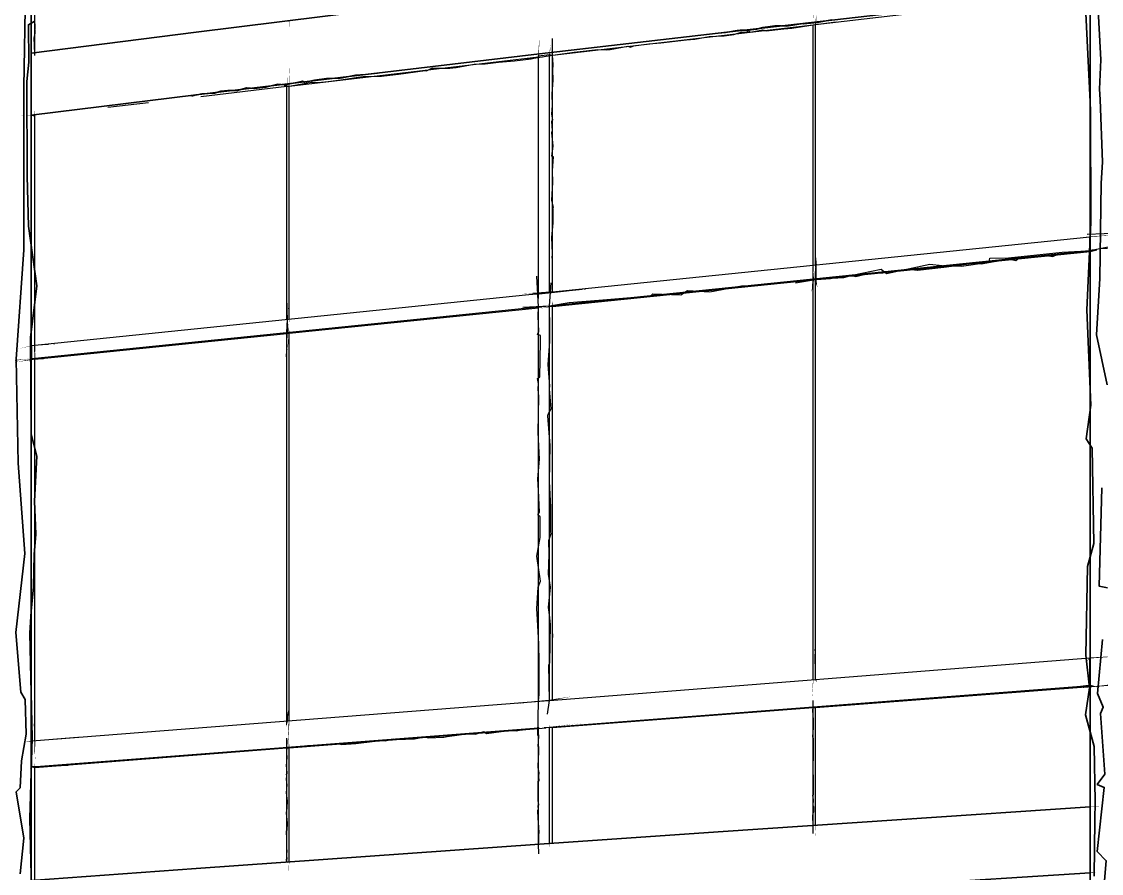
# Model space of a CAD drawing. Header units: inches. Extents: x -877 to 882, y -418 to 410.
# Drawn here: x -125.1 to 60.5, y 99.5 to 245.9 of the extents above; entities that cross this region are included whole.
import ezdxf

# ---------------------------------------------------------------- set-up
doc = ezdxf.new("R2010")
doc.units = ezdxf.units.IN
doc.header["$LTSCALE"] = 0.5
doc.header["$MEASUREMENT"] = 0
doc.layers.get('0').update_dxf_attribs({"lineweight": 18})
for name, color, linetype, lineweight in [('A-Glaz-Curt', 52, 'Continuous', 35), ('A-Glaz-Curt-Unit', 51, 'Continuous', 25), ('A-Wall', 113, 'Continuous', 35)]:
    doc.layers.add(name, color=color, linetype=linetype, lineweight=lineweight)

# ---------------------------------------------------------------- blocks, each defined once
blk = doc.blocks.new('*U12')
at = {"color": 7, "linetype": 'Continuous', "lineweight": -3}
for p, q in [((-33.86, 206.05), (-33.86, 240.1)), ((-33.86, 240.1), (-33.86, 240.1)), ((-94.29, 233.03), (-79.51, 234.76)), ((-79.51, 234.76), (-79.14, 234.8)), ((-33.86, 199.41), (-33.86, 206.05)), ((-35.21, 196.98), (-34.38, 197.06)), ((-33.86, 140.45), (-33.86, 196.95)), ((-33.86, 196.95), (-33.86, 196.95)), ((-33.86, 129.28), (-33.86, 140.45)), ((11.34, 128.03), (58.53, 131.65)), ((-36.27, 129.09), (-35.31, 129.16)), ((-35.31, 129.16), (-34.38, 129.24)), ((-35.31, 129.16), (-35.31, 129.16)), ((-34.38, 129.24), (-34.38, 129.24)), ((-79.14, 121.09), (-36.27, 124.38)), ((-35.31, 124.58), (-34.38, 124.65)), ((-34.38, 124.65), (-33.86, 124.56)), ((-33.86, 107.75), (-33.86, 124.56)), ((-33.86, 124.56), (-33.86, 124.56)), ((-33.86, 104.68), (-33.86, 107.75))]:
    blk.add_line(p, q, dxfattribs=at)
at = {"layer": 'A-Glaz-Curt', "color": 143, "linetype": 'Continuous', "lineweight": 35}
for p, q in [((58.53, -241.6), (58.53, 322.39)), ((-123.44, -232.62), (-123.44, 296.7)), ((-95.12, 244.07), (-66.02, 247.69)), ((-5.4, 243.9), (26.15, 247.49)), ((-123.44, 240.48), (-95.12, 244.07)), ((-36.12, 240.33), (-5.4, 243.9)), ((-123.44, 229.81), (-123.44, 240.48)), ((-66.02, 236.79), (-36.12, 240.33)), ((-95.12, 233.29), (-66.02, 236.79)), ((-123.44, 229.81), (-95.12, 233.29)), ((-123.44, 229.81), (-122.83, 229.68)), ((26.15, 108.79), (58.53, 110.95)), ((58.53, 99.59), (58.53, 110.95)), ((58.53, 110.95), (58.53, 110.95)), ((-5.4, 106.65), (26.15, 108.79)), ((-36.12, 104.52), (-5.4, 106.65)), ((-66.02, 102.42), (-36.12, 104.52)), ((-95.12, 100.33), (-66.02, 102.42)), ((-123.44, 98.26), (-95.12, 100.33)), ((26.15, 97.55), (58.53, 99.59)), ((58.53, 99.59), (58.53, 99.59))]:
    blk.add_line(p, q, dxfattribs=at)
at = {"layer": 'A-Glaz-Curt-Unit', "color": 141, "linetype": 'Continuous', "lineweight": 25}
for p, q in [((-122.83, 240.56), (-122.83, 259.9)), ((11.34, 245.39), (58.53, 250.91)), ((-33.86, 240.1), (10.95, 245.34)), ((-79.14, 234.8), (-36.27, 239.82)), ((-110.3, 231.16), (-103.29, 231.98)), ((-122.83, 190.26), (-122.83, 229.69)), ((11.34, 201.55), (58.53, 206.37)), ((-33.86, 196.95), (10.95, 201.51)), ((-79.14, 192.33), (-36.27, 196.7)), ((-122.83, 187.87), (-79.51, 192.29)), ((-122.83, 122.31), (-122.83, 187.87)), ((-33.86, 124.56), (10.95, 128)), ((-122.83, 117.73), (-79.51, 121.06)), ((-122.83, 98.31), (-122.83, 117.73))]:
    blk.add_line(p, q, dxfattribs=at)
at = {"layer": 'A-Glaz-Curt-Unit', "color": 143, "linetype": 'Continuous', "lineweight": 25}
for p, q in [((10.95, 245.34), (11.34, 245.39)), ((10.95, 204.02), (10.95, 245.34)), ((11.34, 204.06), (11.34, 245.39)), ((-36.27, 240.02), (-34.38, 240.24)), ((-36.27, 199.16), (-36.27, 240.02)), ((-34.38, 199.36), (-34.38, 240.24)), ((-34.38, 240.24), (-33.86, 240.1)), ((-79.51, 194.72), (-79.51, 234.76)), ((-79.14, 194.75), (-79.14, 234.8)), ((-34.38, 199.36), (58.48, 208.91)), ((58.48, 206.54), (58.48, 208.91)), ((58.48, 208.91), (58.53, 208.89)), ((-34.38, 197.06), (58.48, 206.54)), ((58.48, 206.54), (58.53, 206.53)), ((10.95, 201.51), (11.34, 201.55)), ((10.95, 132.79), (10.95, 201.51)), ((11.34, 132.82), (11.34, 201.55)), ((-123.37, 190.21), (-36.27, 199.16)), ((-36.27, 199.16), (-34.47, 199.35)), ((-36.27, 199.16), (-35.31, 199.26)), ((-36.27, 199.16), (-36.27, 199.16)), ((-123.37, 187.98), (-35.31, 196.97)), ((-36.27, 196.87), (-34.38, 197.06)), ((-36.27, 129.09), (-36.27, 196.87)), ((-34.38, 129.24), (-34.38, 197.06)), ((-79.51, 192.29), (-79.14, 192.33)), ((-79.51, 125.7), (-79.51, 192.29)), ((-79.14, 125.73), (-79.14, 192.33)), ((-123.37, 187.98), (-123.37, 190.21)), ((-123.37, 187.98), (-122.83, 187.87)), ((-34.38, 129.24), (58.48, 136.52)), ((58.48, 131.78), (58.48, 136.52)), ((58.48, 136.52), (58.53, 136.51)), ((-34.38, 124.65), (58.48, 131.78)), ((58.48, 131.78), (58.53, 131.77)), ((-123.37, 122.26), (-35.31, 129.16)), ((-35.31, 129.16), (-34.38, 129.24)), ((10.95, 128), (11.34, 128.03)), ((10.95, 107.76), (10.95, 128)), ((11.34, 107.79), (11.34, 128.03)), ((-123.37, 117.82), (-36.27, 124.51)), ((-36.27, 104.51), (-36.27, 124.51)), ((-35.31, 124.58), (-34.38, 124.65)), ((-34.38, 104.64), (-34.38, 124.65)), ((-123.37, 117.82), (-123.37, 122.26)), ((-79.51, 121.06), (-79.14, 121.09)), ((-79.51, 101.45), (-79.51, 121.06)), ((-79.14, 101.48), (-79.14, 121.09)), ((-123.37, 117.82), (-122.83, 117.73))]:
    blk.add_line(p, q, dxfattribs=at)
blk = doc.blocks.new('New Napkin Sketch')
at = {"layer": 'A-Wall', "color": 143, "linetype": 'Continuous', "lineweight": 25}
for p, q in [((10.95, 245.34), (11.34, 245.39)), ((-36.27, 240.02), (-34.38, 240.24)), ((-34.38, 240.24), (-33.86, 240.1)), ((58.48, 206.54), (58.48, 208.91)), ((58.48, 208.91), (58.53, 208.89)), ((58.48, 206.54), (58.53, 206.53)), ((10.95, 201.51), (11.34, 201.55)), ((-36.27, 199.16), (-34.47, 199.35)), ((-36.27, 199.16), (-35.31, 199.26)), ((-36.27, 199.16), (-36.27, 199.16)), ((-36.27, 196.87), (-34.38, 197.06)), ((-79.51, 192.29), (-79.14, 192.33)), ((-123.37, 187.98), (-123.37, 190.21)), ((-123.37, 187.98), (-122.83, 187.87)), ((58.48, 131.78), (58.48, 136.52)), ((58.48, 136.52), (58.53, 136.51)), ((58.48, 131.78), (58.53, 131.77)), ((-35.31, 129.16), (-34.38, 129.24)), ((10.95, 128), (11.34, 128.03)), ((-35.31, 124.58), (-34.38, 124.65)), ((-123.37, 117.82), (-123.37, 122.26)), ((-79.51, 121.06), (-79.14, 121.09)), ((-123.37, 117.82), (-122.83, 117.73))]:
    blk.add_line(p, q, dxfattribs=at)
at = {"layer": 'A-Wall', "color": 143, "linetype": 'Continuous', "lineweight": 35}
for p, q in [((-123.44, 229.81), (-123.44, 240.48)), ((-123.44, 229.81), (-122.83, 229.68)), ((58.53, 99.59), (58.53, 110.95)), ((58.53, 110.95), (58.53, 110.95)), ((58.53, 99.59), (58.53, 99.59))]:
    blk.add_line(p, q, dxfattribs=at)
at = {"layer": 'A-Wall', "color": 7, "linetype": 'Continuous', "lineweight": -3}
for p, q in [((-33.86, 240.1), (-33.86, 240.1)), ((-94.29, 233.03), (-79.51, 234.76)), ((-79.51, 234.76), (-79.14, 234.8)), ((-33.86, 199.41), (-33.86, 206.05)), ((-35.21, 196.98), (-34.38, 197.06)), ((-33.86, 196.95), (-33.86, 196.95)), ((-33.86, 129.28), (-33.86, 140.45)), ((-36.27, 129.09), (-35.31, 129.16)), ((-35.31, 129.16), (-34.38, 129.24)), ((-35.31, 129.16), (-35.31, 129.16)), ((-34.38, 129.24), (-34.38, 129.24)), ((-35.31, 124.58), (-34.38, 124.65)), ((-34.38, 124.65), (-33.86, 124.56)), ((-33.86, 107.75), (-33.86, 124.56)), ((-33.86, 124.56), (-33.86, 124.56)), ((-33.86, 104.68), (-33.86, 107.75))]:
    blk.add_line(p, q, dxfattribs=at)
at = {"layer": 'A-Wall', "color": 141, "linetype": 'Continuous', "lineweight": 25}
blk.add_line((-110.3, 231.16), (-103.29, 231.98), dxfattribs=at)
at = {"layer": 'A-Wall', "color": 143, "linetype": 'Continuous', "lineweight": 35, "extrusion": (0, 0, -1)}
for points in [[(-59.24, 99.03), (-59.33, 108.58), (-59.41, 111.9), (-59.23, 121.3), (-57.72, 126.76), (-58.4, 131.39), (-57.81, 137), (-58.08, 152.25), (-59.15, 156.18), (-58.87, 172.59), (-57.86, 174.17), (-58.66, 179.94), (-57.94, 196.34), (-58.65, 211.36), (-58.62, 230.49), (-58.54, 232.07), (-57.63, 250.86)], [(-60.68, 1.39), (-60.44, 14.36), (-60.67, 33.19), (-60.3, 43.11), (-60.64, 54.09), (-60.13, 63), (-60.09, 77.68), (-60.54, 82.82), (-60.02, 86.74), (-61.31, 101.68), (-59.75, 103.29), (-60.95, 114.29), (-59.75, 114.79), (-61.04, 116.53), (-60.3, 126.97), (-60.8, 128.05), (-59.78, 130.44), (-60.63, 139.68)], [(-61.5, 148.6), (-60.11, 148.84), (-60.56, 165.77)], [(-61.47, 183.47), (-59.65, 192.05), (-60.19, 201.76), (-60.42, 218.11), (-60.68, 221.71), (-60.24, 232.48), (-60.16, 234.26), (-60.37, 239.33), (-59.98, 246.8), (-59.65, 250.01), (-60.85, 253.22)], [(123.29, 91.92), (123.72, 108.93), (123.31, 122.81), (123.67, 140.8), (123.46, 144.54), (123.09, 148.73), (122.96, 154.29), (122.66, 157.78), (122.88, 163.48), (122.49, 171.23), (123.45, 174.96), (123.6, 191.62), (122.5, 200.5), (123.9, 210.75), (124.17, 219.32), (124.2, 235.57), (123.89, 238.91), (123.95, 245.33), (122.96, 245.92)], [(125.34, 99.44), (124.75, 105.56), (126.04, 113.51), (125.37, 114.19), (125.14, 118.83), (124.31, 123.41), (124.52, 129.41), (125.23, 130.67), (126.12, 140.92), (124.55, 154.5), (125.69, 170.01), (126.04, 187.85), (124.71, 206.65), (124.72, 224), (124.7, 234.64), (124.41, 251.39), (125.95, 269.68), (125.24, 282.88), (125.38, 294.04), (125.17, 296.44), (125.21, 297.1)], [(5.89, 243.86), (5.4, 243.9), (4.16, 244), (2.11, 244.35), (1.59, 244.4), (0.17, 244.39), (-1.2, 244.58), (-2.27, 244.87), (-3.97, 245.12), (-4.37, 245.16), (-4.6, 245.13), (-5.5, 245.18), (-6.37, 245.1), (-9.23, 245.54), (-9.26, 245.49), (-11.66, 245.7), (-14.07, 246.19)], [(95.89, 233.08), (95.12, 233.29), (94.93, 233.32), (94.11, 233.47), (91.94, 233.61), (90.86, 233.92), (89.67, 234.05), (87.98, 234.04), (87.43, 234.22), (86.41, 234.48), (85.13, 234.4), (83.12, 234.59), (81.08, 235.12), (79.88, 235), (77.5, 235.49), (76.86, 235.63), (76.45, 235.39), (76.42, 235.45), (76.09, 235.56), (74.76, 235.8), (72.7, 236.08), (70.34, 236.16), (69.99, 236.21), (67.75, 236.66), (66.02, 236.79), (63.96, 237.03)]]:
    blk.add_lwpolyline(points, dxfattribs=at)
at = {"layer": 'A-Wall', "color": 143, "linetype": 'Continuous', "lineweight": 25, "extrusion": (0, 0, -1)}
for points in [[(79.14, 244.42, 0, 0.0956, 0), (79.14, 246.06, 0.0956, 0, 0), (79.17, 246.23, 0, 0, 0), (79.2, 246.67, 0, 0, 0), (79.22, 247.42, 0, 0, 0), (79.17, 248.27, 0, 0, 0), (79.16, 250.08, 0, 0, 0), (79.11, 251.29, 0, 0, 0), (79.13, 252.99, 0, 0, 0), (79.23, 253.04, 0, 0, 0), (79.18, 253.35, 0, 0, 0), (79.15, 254.82, 0, 0, 0), (79.16, 256.13, 0, 0, 0), (79.19, 256.51, 0, 0, 0), (79.05, 256.82, 0, 0, 0), (79.21, 257.64, 0, 0, 0), (79.12, 258.71, 0, 0, 0), (79.08, 260.03, 0, 0, 0), (79.06, 261.86, 0, 0, 0), (79.16, 262.02, 0, 0, 0), (79.18, 263.49, 0, 0, 0), (79.2, 264.89, 0, 0.0798, 0), (79.14, 265.49, 0.0798, 0, 0), (79.11, 266.94, 0, 0, 0)], [(-10.98, 202.6, 0, 0.155, 0), (-10.95, 204.02, 0.155, 0, 0), (-10.97, 204.39, 0, 0, 0), (-11.07, 206.36, 0, 0, 0), (-10.96, 209.32, 0, 0, 0), (-10.76, 211.52, 0, 0, 0), (-11.07, 214.2, 0, 0, 0), (-10.87, 216.22, 0, 0, 0), (-10.76, 218.66, 0, 0, 0), (-11.11, 220.74, 0, 0, 0), (-10.78, 223.01, 0, 0, 0), (-10.97, 226.28, 0, 0, 0), (-11.05, 227.71, 0, 0, 0), (-11.04, 230.42, 0, 0, 0), (-11.03, 233.42, 0, 0, 0), (-11.02, 236.15, 0, 0, 0), (-11.14, 238.02, 0, 0, 0), (-11.14, 241, 0, 0, 0), (-10.87, 242.2, 0, 0, 0), (-10.85, 243.14, 0, 0, 0), (-10.97, 244.32, 0, 0.0242, 0), (-10.95, 245.34, 0.0242, 0, 0), (-11.05, 248.97, 0, 0, 0)], [(-11.16, 201.11, 0, 0.169, 0), (-11.34, 204.06, 0.169, 0, 0), (-11.24, 206.21, 0, 0, 0), (-11.35, 208.24, 0, 0, 0), (-11.46, 212.24, 0, 0, 0), (-11.51, 214.81, 0, 0, 0), (-11.5, 217.19, 0, 0, 0), (-11.36, 221.04, 0, 0, 0), (-11.3, 223.65, 0, 0, 0), (-11.47, 225.71, 0, 0, 0), (-11.5, 225.72, 0, 0, 0), (-11.26, 226.28, 0, 0, 0), (-11.36, 228.46, 0, 0, 0), (-11.36, 232.43, 0, 0, 0), (-11.24, 235.45, 0, 0, 0), (-11.23, 236.35, 0, 0, 0), (-11.39, 237.17, 0, 0, 0), (-11.41, 240.35, 0, 0, 0), (-11.2, 241.75, 0, 0, 0), (-11.25, 243.15, 0, 0.159, 0), (-11.34, 245.39, 0.159, 0, 0), (-11.53, 247.39, 0, 0, 0)], [(36.26, 197.11, 0, 0.181, 0), (36.27, 199.16, 0.181, 0, 0), (36.2, 202.8, 0, 0, 0), (36.36, 203.77, 0, 0, 0), (36.23, 206.11, 0, 0, 0), (36.15, 207.17, 0, 0, 0), (36.37, 209.34, 0, 0, 0), (36.07, 213.16, 0, 0, 0), (36.11, 216.64, 0, 0, 0), (36.26, 218.65, 0, 0, 0), (36.21, 221.74, 0, 0, 0), (36.07, 223.1, 0, 0, 0), (36.08, 225.58, 0, 0, 0), (36.41, 226.98, 0, 0, 0), (36.45, 230.79, 0, 0, 0), (36.08, 232.25, 0, 0, 0), (36.26, 235.84, 0, 0, 0), (36.29, 237.62, 0, 0.138, 0), (36.27, 240.02, 0.138, 0, 0), (36.11, 243.33, 0, 0, 0)], [(34.31, 199.21, 0, 0.143, 0), (34.38, 199.36, 0.143, 0, 0), (34.37, 200.12, 0, 0, 0), (34.57, 201.5, 0, 0, 0), (34.24, 205.03, 0, 0, 0), (34.21, 208.95, 0, 0, 0), (34.54, 212.57, 0, 0, 0), (34.4, 214.1, 0, 0, 0), (34.53, 215.55, 0, 0, 0), (34.58, 216.88, 0, 0, 0), (34.57, 217.88, 0, 0, 0), (34.25, 218.26, 0, 0, 0), (34.3, 222.31, 0, 0, 0), (34.35, 225.27, 0, 0, 0), (34.26, 228.64, 0, 0, 0), (34.27, 230.8, 0, 0, 0), (34.31, 232.75, 0, 0, 0), (34.49, 235.27, 0, 0, 0), (34.37, 236.33, 0, 0, 0), (34.38, 239.4, 0, 0, 0), (34.54, 239.48, 0, 0.131, 0), (34.38, 240.24, 0.131, 0, 0), (34.19, 241.95, 0, 0, 0)], [(79.03, 194.15, 0, 0.0983, 0), (79.14, 194.75, 0.0983, 0, 0), (79.32, 196.87, 0, 0, 0), (79.25, 199.32, 0, 0, 0), (79.13, 201.48, 0, 0, 0), (79.13, 203.83, 0, 0, 0), (79.34, 206.52, 0, 0, 0), (79.21, 207.92, 0, 0, 0), (78.94, 211.48, 0, 0, 0), (79.28, 214.94, 0, 0, 0), (78.97, 215.52, 0, 0, 0), (78.99, 218.2, 0, 0, 0), (79.26, 219.87, 0, 0, 0), (78.97, 222.41, 0, 0, 0), (79.34, 225.38, 0, 0, 0), (79.23, 226.84, 0, 0, 0), (79.18, 227.72, 0, 0, 0), (79.12, 230.01, 0, 0, 0), (79.08, 232.22, 0, 0, 0), (79.3, 232.9, 0, 0, 0), (79.14, 233.48, 0, 0.123, 0), (79.14, 234.8, 0.123, 0, 0), (79.06, 238, 0, 0, 0)], [(79.47, 194.43, 0, 0.00403, 0), (79.51, 194.72, 0.00403, 0, 0), (79.53, 198.22, 0, 0, 0), (79.65, 198.99, 0, 0, 0), (79.43, 202.37, 0, 0, 0), (79.58, 206.13, 0, 0, 0), (79.61, 209.96, 0, 0, 0), (79.57, 211.81, 0, 0, 0), (79.35, 214.96, 0, 0, 0), (79.51, 218.73, 0, 0, 0), (79.65, 221.48, 0, 0, 0), (79.38, 224.39, 0, 0, 0), (79.44, 226.29, 0, 0, 0), (79.32, 229.47, 0, 0, 0), (79.6, 232.14, 0, 0, 0), (79.45, 232.68, 0, 0, 0), (79.5, 233.36, 0, 0, 0), (79.52, 234.25, 0, 0.161, 0), (79.51, 234.76, 0.161, 0, 0), (79.4, 236.31, 0, 0, 0)], [(-58.11, 206.65, 0, 0.423, 0), (-66.8, 207.34, 0.423, 0, 0), (-73.02, 208.34, 0, 0, 0), (-81.96, 208.49, 0, 0, 0), (-83.47, 209.35, 0, 0, 0), (-84.04, 208.61, 0, 0, 0), (-84.26, 209.06, 0, 0, 0), (-88.01, 208.8, 0, 0, 0), (-91.62, 209.76, 0, 0, 0), (-97.1, 210.54, 0, 0, 0), (-99.09, 210.04, 0, 0, 0), (-101.93, 210.11, 0, 0, 0), (-110.98, 211.02, 0, 0, 0), (-119.19, 212.17, 0, 0, 0), (-122.16, 212.82, 0, 0, 0), (-125.46, 212.67, 0, 0, 0), (-133.72, 213.19, 0, 0, 0), (-139.96, 214.39, 0, 0, 0), (-140.45, 214.31, 0, 0, 0), (-150.85, 215.03, 0, 0, 0), (-157.58, 216.1, 0, 0, 0), (-167.97, 216.49, 0, 0.142, 0), (-171.16, 216.85, 0.142, 0, 0), (-180.87, 218.2, 0, 0, 0)], [(38.81, 199.15, 0, 0.275, 0), (34.38, 199.36, 0.275, 0, 0), (27.66, 199.89, 0, 0, 0), (21.54, 201.06, 0, 0, 0), (14.12, 201.62, 0, 0, 0), (9.41, 201.85, 0, 0, 0), (4.4, 202.28, 0, 0, 0), (-2.68, 203.54, 0, 0, 0), (-3, 202.8, 0, 0, 0), (-5.06, 203.57, 0, 0, 0), (-12.28, 203.93, 0, 0, 0), (-18.44, 204.71, 0, 0, 0), (-19.16, 204.72, 0, 0, 0), (-21.02, 205.36, 0, 0, 0), (-24.09, 205.45, 0, 0, 0), (-27.82, 206.12, 0, 0, 0), (-36.64, 206.94, 0, 0, 0), (-45.64, 207.54, 0, 0, 0), (-46.77, 208.03, 0, 0, 0), (-51.43, 208.18, 0, 0.12, 0), (-58.48, 208.91, 0.12, 0, 0), (-65.85, 209.43, 0, 0, 0)], [(-10.7, 129.26, 0, 0.0818, 0), (-10.95, 132.79, 0.0818, 0, 0), (-10.76, 136.03, 0, 0, 0), (-10.72, 140.3, 0, 0, 0), (-10.78, 142.75, 0, 0, 0), (-10.64, 148.32, 0, 0, 0), (-10.73, 154.19, 0, 0, 0), (-10.8, 157.59, 0, 0, 0), (-10.83, 163.61, 0, 0, 0), (-11.16, 168.29, 0, 0, 0), (-11.01, 170.82, 0, 0, 0), (-10.77, 177.29, 0, 0, 0), (-10.72, 179.9, 0, 0, 0), (-10.73, 182.64, 0, 0, 0), (-11.1, 182.78, 0, 0, 0), (-10.75, 186.69, 0, 0, 0), (-11.12, 189.85, 0, 0, 0), (-11.05, 193.47, 0, 0, 0), (-10.64, 197.58, 0, 0, 0), (-10.68, 199.44, 0, 0.301, 0), (-10.95, 201.51, 0.301, 0, 0), (-10.81, 204.53, 0, 0, 0)], [(-11.61, 132.33, 0, 0.221, 0), (-11.34, 132.82, 0.221, 0, 0), (-11.09, 138.31, 0, 0, 0), (-11.29, 139.26, 0, 0, 0), (-11.03, 145.82, 0, 0, 0), (-11.5, 148.98, 0, 0, 0), (-11.04, 155.39, 0, 0, 0), (-11.1, 159.54, 0, 0, 0), (-11.21, 166.23, 0, 0, 0), (-11.55, 171.23, 0, 0, 0), (-11, 171.86, 0, 0, 0), (-11.36, 175.67, 0, 0, 0), (-11.44, 176.86, 0, 0, 0), (-11.1, 180.53, 0, 0, 0), (-11.05, 185.41, 0, 0, 0), (-11.05, 190.47, 0, 0, 0), (-11.53, 197.02, 0, 0, 0), (-11.66, 200.16, 0, 0.33, 0), (-11.34, 201.55, 0.33, 0, 0), (-11.6, 205.7, 0, 0, 0)], [(126.29, 189.47, 0, 0.063, 0), (123.37, 190.21, 0.063, 0, 0), (118.29, 190.45, 0, 0, 0), (111.82, 191.28, 0, 0, 0), (104.7, 192.06, 0, 0, 0), (100.33, 192.86, 0, 0, 0), (92.21, 193.49, 0, 0, 0), (86.33, 194.13, 0, 0, 0), (83.03, 194, 0, 0, 0), (80.51, 194.68, 0, 0, 0), (75.04, 195.21, 0, 0, 0), (67.63, 196.1, 0, 0, 0), (62.13, 196.58, 0, 0, 0), (58.22, 197.23, 0, 0, 0), (54.03, 197.73, 0, 0, 0), (49.99, 197.41, 0, 0, 0), (45.97, 198.11, 0, 0, 0), (38.36, 198.88, 0, 0.379, 0), (36.27, 199.16, 0.379, 0, 0), (31.25, 199.52, 0, 0, 0)], [(125.04, 187.55, 0, 0.0876, 0), (123.37, 187.98, 0.0876, 0, 0), (120.89, 188.23, 0, 0, 0), (114.38, 188.81, 0, 0, 0), (108.57, 189.27, 0, 0, 0), (103.44, 190.43, 0, 0, 0), (95.63, 191.03, 0, 0, 0), (90.67, 191.56, 0, 0, 0), (90.46, 191.31, 0, 0, 0), (84.87, 192.32, 0, 0, 0), (77.21, 192.95, 0, 0, 0), (69.77, 193.41, 0, 0, 0), (68.62, 193.66, 0, 0, 0), (68.49, 193.81, 0, 0, 0), (62.27, 194.3, 0, 0, 0), (57.47, 195.08, 0, 0, 0), (54.62, 194.89, 0, 0, 0), (49.91, 195.16, 0, 0, 0), (46.65, 195.56, 0, 0, 0), (42.82, 196.58, 0, 0, 0), (41.03, 196.17, 0, 0.03, 0), (35.31, 196.97, 0.03, 0, 0), (34.96, 197.07, 0, 0, 0)], [(79.62, 124.62, 0, 0.331, 0), (79.51, 125.7, 0.331, 0, 0), (79.23, 127.78, 0, 0, 0), (79.26, 131.93, 0, 0, 0), (79.31, 136.12, 0, 0, 0), (79.72, 138.17, 0, 0, 0), (79.43, 140.73, 0, 0, 0), (79.74, 146.47, 0, 0, 0), (79.25, 150.2, 0, 0, 0), (79.18, 155.48, 0, 0, 0), (79.58, 157.86, 0, 0, 0), (79.2, 161.71, 0, 0, 0), (79.58, 164.65, 0, 0, 0), (79.57, 166.27, 0, 0, 0), (79.83, 168.26, 0, 0, 0), (79.52, 173.44, 0, 0, 0), (79.18, 175.71, 0, 0, 0), (79.81, 177.96, 0, 0, 0), (79.79, 184.1, 0, 0, 0), (79.7, 188.2, 0, 0.331, 0), (79.51, 192.29, 0.331, 0, 0), (79.36, 198.49, 0, 0, 0)], [(79.44, 120.42, 0, 0.15, 0), (79.14, 125.73, 0.15, 0, 0), (79.04, 128.2, 0, 0, 0), (79.1, 131.79, 0, 0, 0), (79.38, 133.56, 0, 0, 0), (78.81, 136.12, 0, 0, 0), (79.13, 141.22, 0, 0, 0), (78.84, 142.66, 0, 0, 0), (78.85, 148.19, 0, 0, 0), (78.93, 154.6, 0, 0, 0), (79.46, 155.23, 0, 0, 0), (78.87, 161.76, 0, 0, 0), (78.9, 165.81, 0, 0, 0), (78.81, 172.33, 0, 0, 0), (79.23, 174.31, 0, 0, 0), (79.02, 177.48, 0, 0, 0), (79.14, 180.45, 0, 0, 0), (78.89, 182.91, 0, 0, 0), (79.42, 189.39, 0, 0.168, 0), (79.14, 192.33, 0.168, 0, 0), (79.32, 194.09, 0, 0, 0)], [(209.59, 178.32, 0, 0.25, 0), (206.9, 178.47, 0.25, 0, 0), (205.88, 178.79, 0, 0, 0), (202.85, 178.95, 0, 0, 0), (195.88, 179.6, 0, 0, 0), (195.24, 180.19, 0, 0, 0), (191.49, 180.42, 0, 0, 0), (189.25, 180.52, 0, 0, 0), (188.83, 180.4, 0, 0, 0), (182.22, 181.29, 0, 0, 0), (179.22, 181.34, 0, 0, 0), (171.67, 182.74, 0, 0, 0), (167.12, 182.91, 0, 0, 0), (159.93, 183.76, 0, 0, 0), (157.47, 183.99, 0, 0, 0), (153.82, 184.5, 0, 0, 0), (146.38, 185.42, 0, 0, 0), (141.4, 186.19, 0, 0, 0), (136.28, 186.38, 0, 0.337, 0), (130.4, 187.22, 0.337, 0, 0), (123.74, 187.96, 0, 0, 0)], [(-56.88, 131.34, 0, 0.408, 0), (-66.8, 132.38, 0.408, 0, 0), (-76.72, 132.6, 0, 0, 0), (-86.37, 133.29, 0, 0, 0), (-95.84, 134.73, 0, 0, 0), (-100.28, 134.21, 0, 0, 0), (-105.48, 135.01, 0, 0, 0), (-106.15, 135.29, 0, 0, 0), (-110.89, 135.86, 0, 0, 0), (-115.8, 135.95, 0, 0, 0), (-124.2, 136.48, 0, 0, 0), (-128.33, 136.46, 0, 0, 0), (-133.74, 137.1, 0, 0, 0), (-141.93, 137.53, 0, 0, 0), (-147.16, 137.82, 0, 0, 0), (-151.13, 138.61, 0, 0, 0), (-159.67, 139.06, 0, 0, 0), (-167.05, 139.22, 0, 0.348, 0), (-169.44, 139.42, 0.348, 0, 0), (-177.2, 139.64, 0, 0, 0)], [(37.58, 129.05, 0, 0.2, 0), (34.38, 129.24, 0.2, 0, 0), (30.42, 129.93, 0, 0, 0), (23.35, 129.9, 0, 0, 0), (21.57, 130.16, 0, 0, 0), (20.53, 130.61, 0, 0, 0), (19.14, 130.84, 0, 0, 0), (15.15, 130.43, 0, 0, 0), (9.41, 131.48, 0, 0, 0), (7.04, 131.25, 0, 0, 0), (-1.06, 132.3, 0, 0, 0), (-2.17, 132.47, 0, 0, 0), (-9.53, 132.88, 0, 0, 0), (-17.14, 133.18, 0, 0, 0), (-17.15, 133.36, 0, 0, 0), (-24.7, 134.33, 0, 0, 0), (-32.9, 134.43, 0, 0, 0), (-37.01, 134.83, 0, 0, 0), (-39.68, 134.97, 0, 0, 0), (-48.49, 135.92, 0, 0, 0), (-53.35, 136.53, 0, 0, 0), (-54.91, 135.94, 0, 0, 0), (-58.01, 136.02, 0, 0.167, 0), (-58.48, 136.52, 0.167, 0, 0), (-65.76, 136.98, 0, 0, 0)], [(36.95, 124.64, 0, 0.0391, 0), (34.38, 124.65, 0.0391, 0, 0), (28.18, 125.44, 0, 0, 0), (26.42, 125.72, 0, 0, 0), (24.33, 125.29, 0, 0, 0), (16.97, 125.92, 0, 0, 0), (10.21, 126.68, 0, 0, 0), (7.54, 126.76, 0, 0, 0), (1.5, 127.45, 0, 0, 0), (0.56, 127.06, 0, 0, 0), (0.57, 127.39, 0, 0, 0), (-7.73, 127.96, 0, 0, 0), (-14.86, 128.45, 0, 0, 0), (-20.71, 129.14, 0, 0, 0), (-26.79, 129.29, 0, 0, 0), (-29.63, 129.17, 0, 0, 0), (-38.73, 129.86, 0, 0, 0), (-43.53, 130.56, 0, 0, 0), (-45.81, 130.98, 0, 0, 0), (-51.41, 131.49, 0, 0, 0), (-53.02, 131.52, 0, 0, 0), (-56.16, 131.65, 0, 0.318, 0), (-58.48, 131.78, 0.318, 0, 0), (-60.18, 131.46, 0, 0, 0)], [(124.6, 122.04, 0, 0.158, 0), (123.37, 122.26, 0.158, 0, 0), (114.77, 123.03, 0, 0, 0), (107.19, 123.35, 0, 0, 0), (106.63, 123.19, 0, 0, 0), (106.15, 123.92, 0, 0, 0), (103.52, 123.98, 0, 0, 0), (100.3, 123.79, 0, 0, 0), (95.2, 124.85, 0, 0, 0), (92.77, 124.56, 0, 0, 0), (90.08, 124.67, 0, 0, 0), (88.82, 125.19, 0, 0, 0), (88.26, 124.61, 0, 0, 0), (87.33, 124.74, 0, 0, 0), (85.48, 125.6, 0, 0, 0), (83.56, 125.35, 0, 0, 0), (76.43, 125.84, 0, 0, 0), (70.21, 126.3, 0, 0, 0), (63.38, 126.64, 0, 0, 0), (58.76, 127.3, 0, 0, 0), (57.74, 127.59, 0, 0, 0), (49.03, 128.3, 0, 0, 0), (40.21, 128.61, 0, 0.115, 0), (35.31, 129.16, 0.115, 0, 0), (32.24, 129.21, 0, 0, 0)], [(-11.27, 105.85, 0, 0.0897, 0), (-11.34, 107.79, 0.0897, 0, 0), (-11.33, 109.2, 0, 0, 0), (-11.38, 109.74, 0, 0, 0), (-11.36, 111.71, 0, 0, 0), (-11.26, 111.84, 0, 0, 0), (-11.27, 112.2, 0, 0, 0), (-11.3, 112.66, 0, 0, 0), (-11.26, 114.07, 0, 0, 0), (-11.35, 114.22, 0, 0, 0), (-11.39, 114.75, 0, 0, 0), (-11.31, 116.36, 0, 0, 0), (-11.33, 116.41, 0, 0, 0), (-11.26, 118.36, 0, 0, 0), (-11.34, 119.37, 0, 0, 0), (-11.34, 120.26, 0, 0, 0), (-11.31, 122.22, 0, 0, 0), (-11.42, 123.16, 0, 0, 0), (-11.25, 124.09, 0, 0, 0), (-11.33, 124.4, 0, 0, 0), (-11.29, 125.66, 0, 0, 0), (-11.33, 126.23, 0, 0, 0), (-11.37, 127.79, 0, 0.097, 0), (-11.34, 128.03, 0.097, 0, 0), (-11.35, 128.18, 0, 0, 0)], [(123.67, 117.53, 0, 0.287, 0), (123.37, 117.82, 0.287, 0, 0), (116.3, 118.03, 0, 0, 0), (107.71, 119.29, 0, 0, 0), (107.26, 119.37, 0, 0, 0), (103.39, 119.04, 0, 0, 0), (96.22, 119.94, 0, 0, 0), (95.11, 120.08, 0, 0, 0), (89.36, 120.12, 0, 0, 0), (81.01, 121.06, 0, 0, 0), (72.38, 121.83, 0, 0, 0), (66.03, 121.81, 0, 0, 0), (57.63, 123, 0, 0, 0), (54.42, 123.21, 0, 0, 0), (52.48, 123.27, 0, 0, 0), (49.27, 123.77, 0, 0, 0), (45.34, 123.62, 0, 0, 0), (43.21, 123.55, 0, 0, 0), (42.61, 123.7, 0, 0, 0), (36.95, 124.23, 0, 0.006, 0), (36.27, 124.51, 0.006, 0, 0), (28.28, 124.9, 0, 0, 0)], [(34.33, 103.47, 0, 0.0994, 0), (34.38, 104.64, 0.0994, 0, 0), (34.4, 105.34, 0, 0, 0), (34.31, 106.07, 0, 0, 0), (34.43, 106.35, 0, 0, 0), (34.41, 107.87, 0, 0, 0), (34.36, 109.24, 0, 0, 0), (34.41, 110.45, 0, 0, 0), (34.34, 110.75, 0, 0, 0), (34.47, 112.66, 0, 0, 0), (34.37, 114.14, 0, 0, 0), (34.35, 114.97, 0, 0, 0), (34.45, 115.25, 0, 0, 0), (34.4, 116.22, 0, 0, 0), (34.42, 117.19, 0, 0, 0), (34.43, 118.28, 0, 0, 0), (34.42, 120.14, 0, 0, 0), (34.46, 121.97, 0, 0, 0), (34.42, 122.39, 0, 0, 0), (34.47, 123.78, 0, 0.0446, 0), (34.38, 124.65, 0.0446, 0, 0), (34.41, 125.32, 0, 0, 0)], [(79.2, 99.54, 0, 0.0647, 0), (79.14, 101.48, 0.0647, 0, 0), (79.2, 102.93, 0, 0, 0), (79.06, 103.8, 0, 0, 0), (79.08, 105.35, 0, 0, 0), (79.1, 107.02, 0, 0, 0), (79.19, 107.52, 0, 0, 0), (79.11, 109.04, 0, 0, 0), (79.13, 110.98, 0, 0, 0), (79.2, 112.77, 0, 0, 0), (79.08, 113.36, 0, 0, 0), (79.13, 113.52, 0, 0, 0), (79.08, 114.75, 0, 0, 0), (79.21, 116.46, 0, 0, 0), (79.15, 118.41, 0, 0, 0), (79.05, 119.64, 0, 0.0861, 0), (79.14, 121.09, 0.0861, 0, 0), (79.18, 122.98, 0, 0, 0)]]:
    blk.add_lwpolyline(points, format="xyseb", dxfattribs=at)
at = {"layer": 'A-Wall', "color": 141, "linetype": 'Continuous', "lineweight": 25, "extrusion": (0, 0, -1)}
for points in [[(122.82, 240.06), (122.83, 240.56), (122.85, 240.81), (122.87, 241.25), (122.9, 241.9), (122.92, 242.92), (122.88, 243.44), (122.84, 243.45), (122.79, 243.99), (122.76, 244.53), (122.9, 244.57), (122.77, 244.63), (122.83, 246.5)], [(38.14, 239.4), (33.86, 240.1), (33.4, 240.2), (30.15, 240.61), (26.1, 241.1), (24.57, 241.06), (23.97, 241.11), (20.91, 241.65), (20.45, 241.51), (19.88, 241.74), (17.29, 242.05), (15.24, 242.22), (10.84, 242.73), (9.4, 242.89), (6.94, 243.34), (4.37, 243.43), (2.71, 243.68), (1.43, 244.07), (0.46, 244.15), (0.1, 244.27), (-0.1, 244.05), (-1.64, 244.38), (-2.25, 244.46), (-2.85, 244.29), (-5.92, 244.66), (-7.28, 244.78), (-10.95, 245.34), (-14.87, 245.84)], [(79.99, 234.91), (79.14, 234.8), (76.55, 235.24), (75.29, 235.45), (75.22, 235.47), (74.14, 235.39), (72.4, 235.61), (70.22, 235.87), (66.88, 236.4), (66.38, 236.45), (63.23, 236.49), (60.32, 236.85), (57.41, 237.25), (55.77, 237.48), (55.5, 237.44), (54.62, 237.86), (51.53, 237.88), (50.43, 238.02), (47.34, 238.58), (46.07, 238.65), (45.43, 238.65), (43.15, 238.92), (40.41, 239.16), (37.53, 239.51), (36.27, 239.82), (35.65, 239.76)], [(-7.9, 200.98), (-11.34, 201.55), (-14.27, 202.03), (-14.88, 202.06), (-17.81, 202.2), (-18.27, 202.08), (-20.77, 202.69), (-22.84, 202.68), (-22.89, 202.86), (-26.78, 203.29), (-28.35, 203.22), (-28.81, 203.19), (-28.85, 203.16), (-33.38, 203.66), (-37.3, 204.22), (-38.14, 204.37), (-39.81, 204.26), (-42.06, 204.67), (-44.75, 205.07), (-45.76, 204.84), (-46.04, 205.08), (-46.44, 205.29), (-51, 205.69), (-51.01, 205.68), (-52.13, 205.54), (-52.89, 205.86), (-55.99, 206.14), (-58.53, 206.37), (-59.68, 206.66)]]:
    blk.add_lwpolyline(points, dxfattribs=at)
for points in [[(-8.32, 244.91, 0, 0.153, 0), (-11.34, 245.39, 0.153, 0, 0), (-14.69, 245.75, 0, 0, 0), (-17.85, 246.34, 0, 0, 0), (-19.13, 246.49, 0, 0, 0), (-22.89, 246.68, 0, 0, 0), (-25.49, 246.99, 0, 0, 0), (-29.39, 247.72, 0, 0, 0), (-32.83, 248.05, 0, 0, 0), (-35.3, 247.96, 0, 0, 0), (-39.13, 248.6, 0, 0, 0), (-40.82, 248.71, 0, 0, 0), (-42.41, 248.87, 0, 0, 0), (-45.83, 249.51, 0, 0, 0), (-45.94, 249.45, 0, 0, 0), (-48.6, 249.9, 0, 0, 0), (-50.47, 249.73, 0, 0, 0), (-53.93, 250.33, 0, 0, 0), (-55.98, 250.43, 0, 0.0259, 0), (-58.53, 250.91, 0.0259, 0, 0), (-62.73, 251.3, 0, 0, 0)], [(122.87, 186.47, 0, 0.181, 0), (122.83, 190.26, 0.181, 0, 0), (122.84, 190.43, 0, 0, 0), (122.96, 192.12, 0, 0, 0), (122.79, 193.42, 0, 0, 0), (122.8, 196.93, 0, 0, 0), (122.93, 200.32, 0, 0, 0), (123.01, 200.72, 0, 0, 0), (123, 201.49, 0, 0, 0), (122.71, 202.61, 0, 0, 0), (122.79, 206.39, 0, 0, 0), (122.71, 209.15, 0, 0, 0), (122.71, 209.95, 0, 0, 0), (122.73, 210.55, 0, 0, 0), (122.67, 211.46, 0, 0, 0), (122.96, 213.82, 0, 0, 0), (122.76, 214.82, 0, 0, 0), (122.65, 216.8, 0, 0, 0), (122.91, 220.18, 0, 0, 0), (122.85, 220.54, 0, 0, 0), (122.81, 223, 0, 0, 0), (122.88, 223.75, 0, 0, 0), (122.94, 226.94, 0, 0.169, 0), (122.83, 229.69, 0.169, 0, 0), (122.85, 230.67, 0, 0, 0)], [(35.93, 196.59, 0, 0.155, 0), (33.86, 196.95, 0.155, 0, 0), (31.8, 197.02, 0, 0, 0), (31.12, 197.21, 0, 0, 0), (29.89, 197.26, 0, 0, 0), (28.79, 197.6, 0, 0, 0), (25.15, 197.95, 0, 0, 0), (21.83, 198, 0, 0, 0), (21.04, 198.43, 0, 0, 0), (17.2, 198.86, 0, 0, 0), (16.19, 198.64, 0, 0, 0), (13.45, 198.95, 0, 0, 0), (10.09, 199.48, 0, 0, 0), (7.27, 199.86, 0, 0, 0), (2.94, 200.21, 0, 0, 0), (1.6, 200.09, 0, 0, 0), (-1.67, 200.45, 0, 0, 0), (-3.37, 200.62, 0, 0, 0), (-6.06, 201.23, 0, 0, 0), (-10.47, 201.41, 0, 0.209, 0), (-10.95, 201.51, 0.209, 0, 0), (-14.64, 201.67, 0, 0, 0)], [(83.35, 191.81, 0, 0.0382, 0), (79.14, 192.33, 0.0382, 0, 0), (75.28, 192.82, 0, 0, 0), (71.47, 192.93, 0, 0, 0), (69.77, 193.39, 0, 0, 0), (69.21, 193.26, 0, 0, 0), (66.36, 193.66, 0, 0, 0), (65.03, 193.6, 0, 0, 0), (64.69, 193.69, 0, 0, 0), (63.21, 193.88, 0, 0, 0), (59.89, 194.42, 0, 0, 0), (58.47, 194.5, 0, 0, 0), (56.14, 194.56, 0, 0, 0), (52.65, 194.91, 0, 0, 0), (50.01, 195.33, 0, 0, 0), (47.03, 195.75, 0, 0, 0), (42.82, 196.21, 0, 0, 0), (41.26, 196.39, 0, 0, 0), (37.97, 196.55, 0, 0, 0), (37.02, 196.76, 0, 0.101, 0), (36.27, 196.7, 0.101, 0, 0), (35.32, 196.72, 0, 0, 0)], [(122.88, 119.54, 0, 0.227, 0), (122.83, 122.31, 0.227, 0, 0), (123.02, 125.36, 0, 0, 0), (122.82, 126.31, 0, 0, 0), (122.77, 130.32, 0, 0, 0), (123.04, 131.45, 0, 0, 0), (123.04, 133.81, 0, 0, 0), (122.71, 134.08, 0, 0, 0), (122.76, 140.46, 0, 0, 0), (122.6, 146.94, 0, 0, 0), (123.15, 152.14, 0, 0, 0), (122.55, 158.31, 0, 0, 0), (123.09, 160.79, 0, 0, 0), (122.91, 166.28, 0, 0, 0), (122.75, 170.55, 0, 0, 0), (122.58, 172.64, 0, 0, 0), (122.73, 175.17, 0, 0, 0), (122.53, 177.29, 0, 0, 0), (123.02, 182.49, 0, 0, 0), (122.86, 186.5, 0, 0.21, 0), (122.83, 187.87, 0.21, 0, 0), (123, 193.96, 0, 0, 0)], [(126.38, 187.33, 0, 0.149, 0), (122.83, 187.87, 0.149, 0, 0), (120.78, 187.9, 0, 0, 0), (118.02, 188.27, 0, 0, 0), (115.99, 188.71, 0, 0, 0), (113.01, 189, 0, 0, 0), (110.04, 188.99, 0, 0, 0), (109.31, 189.34, 0, 0, 0), (108.76, 189.21, 0, 0, 0), (104.91, 189.59, 0, 0, 0), (100.99, 189.99, 0, 0, 0), (100.1, 190.33, 0, 0, 0), (97.14, 190.29, 0, 0, 0), (94.17, 190.76, 0, 0, 0), (89.97, 191.39, 0, 0, 0), (88.08, 191.47, 0, 0, 0), (83.8, 191.71, 0, 0, 0), (83.41, 191.98, 0, 0, 0), (80.36, 192.4, 0, 0.103, 0), (79.51, 192.29, 0.103, 0, 0), (79.08, 192.17, 0, 0, 0)], [(35.83, 124.36, 0, 0.0121, 0), (33.86, 124.56, 0.0121, 0, 0), (30.02, 124.7, 0, 0, 0), (26.63, 124.99, 0, 0, 0), (26.27, 125.31, 0, 0, 0), (24, 125.18, 0, 0, 0), (22.76, 125.24, 0, 0, 0), (22.34, 125.55, 0, 0, 0), (20.8, 125.7, 0, 0, 0), (18.34, 125.77, 0, 0, 0), (15.23, 126.14, 0, 0, 0), (14.61, 125.81, 0, 0, 0), (10.73, 126.49, 0, 0, 0), (7.84, 126.43, 0, 0, 0), (4.49, 126.71, 0, 0, 0), (3.47, 126.67, 0, 0, 0), (0.72, 127.15, 0, 0, 0), (-1.97, 127.49, 0, 0, 0), (-2.66, 127.27, 0, 0, 0), (-5.81, 127.79, 0, 0, 0), (-8.2, 127.93, 0, 0, 0), (-10.32, 128.04, 0, 0.165, 0), (-10.95, 128, 0.165, 0, 0), (-12.46, 128.3, 0, 0, 0)], [(123.7, 117.82, 0, 0.0194, 0), (122.83, 117.73, 0.0194, 0, 0), (119.95, 117.95, 0, 0, 0), (115.75, 118.06, 0, 0, 0), (111.48, 118.66, 0, 0, 0), (108.23, 118.79, 0, 0, 0), (108.21, 118.75, 0, 0, 0), (105.53, 119, 0, 0, 0), (103.29, 119.25, 0, 0, 0), (100.22, 119.35, 0, 0, 0), (95.97, 119.94, 0, 0, 0), (94.73, 119.9, 0, 0, 0), (91.39, 120.35, 0, 0, 0), (88.98, 120.18, 0, 0, 0), (87.64, 120.63, 0, 0, 0), (87.29, 120.27, 0, 0, 0), (85.77, 120.5, 0, 0, 0), (83.86, 120.67, 0, 0, 0), (83.29, 120.87, 0, 0, 0), (82.5, 121, 0, 0.157, 0), (79.51, 121.06, 0.157, 0, 0), (75.92, 121.3, 0, 0, 0)], [(122.77, 96.97, 0, 0.0868, 0), (122.83, 98.31, 0.0868, 0, 0), (122.92, 99.42, 0, 0, 0), (122.74, 101.21, 0, 0, 0), (122.86, 101.3, 0, 0, 0), (122.77, 101.41, 0, 0, 0), (122.8, 103.26, 0, 0, 0), (122.87, 103.88, 0, 0, 0), (122.81, 105.78, 0, 0, 0), (122.77, 106.38, 0, 0, 0), (122.91, 107.9, 0, 0, 0), (122.83, 108.83, 0, 0, 0), (122.85, 109.16, 0, 0, 0), (122.88, 110.23, 0, 0, 0), (122.77, 110.6, 0, 0, 0), (122.81, 110.8, 0, 0, 0), (122.8, 112.25, 0, 0, 0), (122.81, 114.19, 0, 0, 0), (122.81, 115.1, 0, 0, 0), (122.92, 116.52, 0, 0, 0), (122.77, 117.28, 0, 0.0695, 0), (122.83, 117.73, 0.0695, 0, 0), (122.77, 119.66, 0, 0, 0)]]:
    blk.add_lwpolyline(points, format="xyseb", dxfattribs=at)
at = {"layer": 'A-Wall', "color": 143, "linetype": 'Continuous', "lineweight": 35, "extrusion": (0, 0, -1)}
for points in [[(95.93, 244.1, 0, 0.0774, 0), (95.12, 244.07, 0.0774, 0, 0), (93.3, 244.4, 0, 0, 0), (91.02, 244.72, 0, 0, 0), (89.7, 244.84, 0, 0, 0), (89.63, 244.7, 0, 0, 0), (86.78, 245.03, 0, 0, 0), (85.35, 245.37, 0, 0, 0), (83.31, 245.63, 0, 0, 0), (80.93, 245.88, 0, 0, 0), (79.81, 245.93, 0, 0, 0), (77.23, 246.4, 0, 0, 0), (75.2, 246.66, 0, 0, 0), (75.02, 246.67, 0, 0, 0), (73.67, 246.62, 0, 0, 0), (73.5, 246.83, 0, 0, 0), (71.84, 247.03, 0, 0, 0), (70.6, 247.1, 0, 0, 0), (68.55, 247.34, 0, 0, 0), (67.86, 247.37, 0, 0.0137, 0), (66.02, 247.69, 0.0137, 0, 0), (64.2, 248.05, 0, 0, 0)], [(126.19, 240.07, 0, 0.00726, 0), (123.44, 240.48, 0.00726, 0, 0), (121.83, 240.73, 0, 0, 0), (121.1, 240.74, 0, 0, 0), (119.99, 240.87, 0, 0, 0), (118.59, 241.08, 0, 0, 0), (117.4, 241.12, 0, 0, 0), (115.05, 241.46, 0, 0, 0), (114.77, 241.65, 0, 0, 0), (114.3, 241.63, 0, 0, 0), (112.54, 242, 0, 0, 0), (110.59, 242.22, 0, 0, 0), (108.01, 242.34, 0, 0, 0), (106.48, 242.51, 0, 0, 0), (105.26, 242.91, 0, 0, 0), (103.81, 243.01, 0, 0, 0), (103.12, 243.14, 0, 0, 0), (101.89, 243.35, 0, 0, 0), (100.28, 243.48, 0, 0, 0), (99.43, 243.47, 0, 0, 0), (97.23, 243.91, 0, 0, 0), (95.9, 244.11, 0, 0, 0), (95.18, 243.94, 0, 0.0384, 0), (95.12, 244.07, 0.0384, 0, 0), (92.68, 244.3, 0, 0, 0)], [(36.88, 240.15, 0, 0.00524, 0), (36.12, 240.33, 0.00524, 0, 0), (33.82, 240.71, 0, 0, 0), (31.27, 240.78, 0, 0, 0), (28.44, 241.16, 0, 0, 0), (26.5, 241.42, 0, 0, 0), (24.45, 241.76, 0, 0, 0), (22.71, 241.79, 0, 0, 0), (22.27, 241.83, 0, 0, 0), (19.47, 242.19, 0, 0, 0), (16.88, 242.43, 0, 0, 0), (15.56, 242.84, 0, 0, 0), (14.91, 242.79, 0, 0, 0), (12.84, 242.96, 0, 0, 0), (10.68, 243.2, 0, 0, 0), (10.15, 243.34, 0, 0, 0), (8.93, 243.57, 0, 0, 0), (6.18, 243.65, 0, 0.01, 0), (5.4, 243.9, 0.01, 0, 0), (3.57, 244.03, 0, 0, 0)], [(67.55, 236.52, 0, 0.0691, 0), (66.02, 236.79, 0.0691, 0, 0), (63.23, 237.16, 0, 0, 0), (61.39, 237.46, 0, 0, 0), (60.2, 237.53, 0, 0, 0), (58.06, 237.62, 0, 0, 0), (57.1, 237.85, 0, 0, 0), (55.22, 238.21, 0, 0, 0), (54.58, 238.06, 0, 0, 0), (54.21, 238.26, 0, 0, 0), (51.64, 238.44, 0, 0, 0), (51.58, 238.38, 0, 0, 0), (50.64, 238.72, 0, 0, 0), (49.54, 238.66, 0, 0, 0), (47.19, 238.92, 0, 0, 0), (44.73, 239.23, 0, 0, 0), (42.14, 239.67, 0, 0, 0), (39.66, 239.9, 0, 0, 0), (38.74, 240.01, 0, 0, 0), (36.75, 240.31, 0, 0.0991, 0), (36.12, 240.33, 0.0991, 0, 0), (33.71, 240.55, 0, 0, 0)], [(125.24, 229.74, 0, 0.0566, 0), (123.44, 229.81, 0.0566, 0, 0), (121.86, 229.97, 0, 0, 0), (120.13, 230.35, 0, 0, 0), (117.99, 230.42, 0, 0, 0), (116.52, 230.8, 0, 0, 0), (115.08, 230.79, 0, 0, 0), (114.74, 230.75, 0, 0, 0), (112.87, 231.02, 0, 0, 0), (112.4, 231.28, 0, 0, 0), (112.15, 231.2, 0, 0, 0), (110.14, 231.36, 0, 0, 0), (108.93, 231.46, 0, 0, 0), (106.95, 231.9, 0, 0, 0), (105.46, 231.94, 0, 0, 0), (104.11, 232.07, 0, 0, 0), (103.1, 232.41, 0, 0, 0), (100.74, 232.67, 0, 0, 0), (99.53, 232.82, 0, 0, 0), (98.96, 232.78, 0, 0, 0), (97.75, 232.84, 0, 0, 0), (95.29, 233.3, 0, 0.0194, 0), (95.12, 233.29, 0.0194, 0, 0), (95.02, 233.3, 0, 0, 0)], [(-23.9, 108.6, 0, 0.0199, 0), (-26.15, 108.79, 0.0199, 0, 0), (-28.39, 109.08, 0, 0, 0), (-29.6, 109.15, 0, 0, 0), (-30.71, 109.03, 0, 0, 0), (-33.75, 109.38, 0, 0, 0), (-36.04, 109.46, 0, 0, 0), (-36.26, 109.37, 0, 0, 0), (-38.31, 109.6, 0, 0, 0), (-41.21, 109.74, 0, 0, 0), (-44.26, 109.95, 0, 0, 0), (-47.36, 110.16, 0, 0, 0), (-49.7, 110.36, 0, 0, 0), (-51.12, 110.33, 0, 0, 0), (-51.68, 110.44, 0, 0, 0), (-53.74, 110.66, 0, 0, 0), (-56.58, 110.83, 0, 0.0888, 0), (-58.53, 110.95, 0.0888, 0, 0), (-60.37, 110.95, 0, 0, 0)], [(6.81, 106.59, 0, 0.0984, 0), (5.4, 106.65, 0.0984, 0, 0), (3.22, 106.73, 0, 0, 0), (0.35, 106.94, 0, 0, 0), (-2.75, 107.1, 0, 0, 0), (-5.5, 107.33, 0, 0, 0), (-7.91, 107.65, 0, 0, 0), (-10.25, 107.69, 0, 0, 0), (-11.96, 107.85, 0, 0, 0), (-15.11, 108.03, 0, 0, 0), (-17.06, 108.32, 0, 0, 0), (-18.77, 108.23, 0, 0, 0), (-19.41, 108.28, 0, 0, 0), (-21.67, 108.6, 0, 0, 0), (-22.22, 108.61, 0, 0, 0), (-24.43, 108.57, 0, 0, 0), (-25.61, 108.7, 0, 0, 0), (-25.8, 108.8, 0, 0.0413, 0), (-26.15, 108.79, 0.0413, 0, 0), (-26.44, 108.76, 0, 0, 0)], [(38.52, 104.38, 0, 0.112, 0), (36.12, 104.52, 0.112, 0, 0), (34.89, 104.58, 0, 0, 0), (34.07, 104.53, 0, 0, 0), (33.68, 104.62, 0, 0, 0), (33.02, 104.65, 0, 0, 0), (32.21, 104.81, 0, 0, 0), (31.38, 104.93, 0, 0, 0), (28.77, 105.15, 0, 0, 0), (26.97, 105.07, 0, 0, 0), (26.01, 105.25, 0, 0, 0), (23.8, 105.42, 0, 0, 0), (21.01, 105.61, 0, 0, 0), (18.94, 105.75, 0, 0, 0), (16.25, 106.01, 0, 0, 0), (13.27, 105.95, 0, 0, 0), (10.9, 106.31, 0, 0, 0), (9.65, 106.45, 0, 0, 0), (7.83, 106.42, 0, 0, 0), (6.1, 106.46, 0, 0.0816, 0), (5.4, 106.65, 0.0816, 0, 0), (3.69, 106.73, 0, 0, 0)], [(67.98, 102.19, 0, 0.108, 0), (66.02, 102.42, 0.108, 0, 0), (66, 102.55, 0, 0, 0), (64.31, 102.46, 0, 0, 0), (62.37, 102.54, 0, 0, 0), (60.96, 102.74, 0, 0, 0), (59.38, 102.82, 0, 0, 0), (57.54, 103.04, 0, 0, 0), (54.71, 103.35, 0, 0, 0), (53.24, 103.19, 0, 0, 0), (50.97, 103.52, 0, 0, 0), (48.96, 103.73, 0, 0, 0), (48.24, 103.68, 0, 0, 0), (48.02, 103.6, 0, 0, 0), (45.52, 103.8, 0, 0, 0), (45.12, 103.81, 0, 0, 0), (42.35, 104.23, 0, 0, 0), (40.81, 104.25, 0, 0, 0), (37.86, 104.46, 0, 0.0526, 0), (36.12, 104.52, 0.0526, 0, 0), (33.29, 104.64, 0, 0, 0)], [(95.8, 100.22, 0, 0.138, 0), (95.12, 100.33, 0.138, 0, 0), (93.3, 100.53, 0, 0, 0), (91.73, 100.44, 0, 0, 0), (90.47, 100.78, 0, 0, 0), (87.77, 100.88, 0, 0, 0), (87.48, 100.94, 0, 0, 0), (84.67, 101.19, 0, 0, 0), (82.61, 101.26, 0, 0, 0), (82.45, 101.29, 0, 0, 0), (81.64, 101.17, 0, 0, 0), (80.24, 101.28, 0, 0, 0), (78.63, 101.5, 0, 0, 0), (76.15, 101.77, 0, 0, 0), (73.25, 101.81, 0, 0, 0), (72.85, 101.98, 0, 0, 0), (71.56, 102.1, 0, 0, 0), (71.17, 102.18, 0, 0, 0), (69.47, 102.21, 0, 0, 0), (67.65, 102.28, 0, 0.05, 0), (66.02, 102.42, 0.05, 0, 0), (65.59, 102.31, 0, 0, 0)], [(123.92, 98.14, 0, 0.0567, 0), (123.44, 98.26, 0.0567, 0, 0), (120.91, 98.49, 0, 0, 0), (118.77, 98.47, 0, 0, 0), (116.39, 98.66, 0, 0, 0), (113.86, 98.93, 0, 0, 0), (111.28, 99.22, 0, 0, 0), (110.53, 99.2, 0, 0, 0), (108.91, 99.38, 0, 0, 0), (107.08, 99.38, 0, 0, 0), (105.9, 99.45, 0, 0, 0), (105.5, 99.71, 0, 0, 0), (104.7, 99.53, 0, 0, 0), (103.52, 99.79, 0, 0, 0), (102.73, 99.8, 0, 0, 0), (101.67, 99.84, 0, 0, 0), (99.93, 99.84, 0, 0, 0), (98.71, 100.21, 0, 0, 0), (97.71, 100.11, 0, 0.1, 0), (95.12, 100.33, 0.1, 0, 0), (94.24, 100.53, 0, 0, 0)], [(-25.46, 97.43, 0, 0.0293, 0), (-26.15, 97.55, 0.0293, 0, 0), (-28.23, 97.81, 0, 0, 0), (-29.56, 97.86, 0, 0, 0), (-30.27, 97.91, 0, 0, 0), (-30.43, 97.88, 0, 0, 0), (-33.66, 97.99, 0, 0, 0), (-35.85, 98.12, 0, 0, 0), (-36.1, 98.26, 0, 0, 0), (-36.27, 98.22, 0, 0, 0), (-39.19, 98.4, 0, 0, 0), (-41.9, 98.67, 0, 0, 0), (-43.38, 98.79, 0, 0, 0), (-46.61, 98.74, 0, 0, 0), (-47.63, 98.76, 0, 0, 0), (-47.95, 98.86, 0, 0, 0), (-50.58, 98.94, 0, 0, 0), (-51.46, 99.27, 0, 0, 0), (-52.41, 99.08, 0, 0, 0), (-54.88, 99.3, 0, 0, 0), (-57.67, 99.64, 0, 0.125, 0), (-58.53, 99.59, 0.125, 0, 0), (-59.59, 99.68, 0, 0, 0)]]:
    blk.add_lwpolyline(points, format="xyseb", dxfattribs=at)
at = {"layer": 'A-Wall', "color": 7, "linetype": 'Continuous', "lineweight": -3, "extrusion": (0, 0, -1)}
for points in [[(33.93, 205.24), (33.86, 206.05), (33.98, 208.79), (33.77, 211.3), (33.77, 211.68), (33.75, 213.35), (33.74, 213.66), (33.9, 213.85), (33.69, 213.94), (33.98, 215.17), (33.79, 218.25), (33.87, 220.32), (33.71, 222.66), (33.99, 222.76), (33.76, 224.45), (33.99, 226.84), (33.91, 227.07), (33.87, 227.17), (33.99, 228.71), (33.81, 228.99), (33.96, 229.95), (33.88, 231.46), (33.95, 233.47), (33.75, 235.83), (33.8, 237.61), (33.75, 238.43), (33.86, 240.1), (33.89, 242.98)], [(79.63, 121.12), (79.14, 121.09), (77.11, 121.23), (75.96, 121.49), (73.9, 121.57), (70.65, 121.83), (70.11, 121.63), (67.65, 121.85), (64.85, 122.18), (63.29, 122.38), (62.6, 122.26), (61.13, 122.65), (60.65, 122.52), (57.56, 122.64), (55.81, 122.96), (55.25, 122.79), (52.53, 122.93), (51.95, 123.03), (48.62, 123.47), (47.09, 123.43), (45.68, 123.86), (45.22, 123.57), (41.4, 124.08), (40.08, 123.98), (39.54, 124.12), (37.36, 124.37), (36.27, 124.38), (35, 124.54)]]:
    blk.add_lwpolyline(points, dxfattribs=at)
at = {"layer": 'A-Wall', "color": 143, "linetype": 'Continuous', "lineweight": 25, "extrusion": (0, 0, -1)}
for points in [[(-58.01, 209.34), (-66.8, 209.71)], [(38.96, 196.79), (34.38, 197.06), (30.99, 197.6), (25.88, 198), (16.98, 198.73), (16.65, 199.12), (11.79, 198.92), (10.65, 199.68), (6.82, 199.42), (1.38, 200.48), (-1.73, 200.58), (-10.14, 201.55), (-16.19, 201.89), (-17.64, 202.32), (-22.62, 203.34), (-23.51, 202.59), (-30.99, 204.19), (-33.09, 203.97), (-36.44, 203.88), (-41.19, 204.53), (-41.27, 205.22), (-44.49, 205.31), (-53.71, 206.24), (-56.92, 206.46), (-58.48, 206.54), (-62.21, 207.31)], [(36.4, 123.2), (36.27, 129.09), (36.14, 130.32), (36.14, 131.55), (36.14, 135.85), (36.24, 138.95), (36.52, 144.1), (36.54, 144.94), (36.33, 148.71), (35.94, 149.72), (36.58, 154.01), (35.97, 157.24), (36, 160.78), (36.41, 161.12), (36.1, 161.59), (36.28, 165.31), (36.4, 167.31), (36.08, 170.68), (36.34, 175.25), (36.19, 181.44), (36.31, 182.74), (36.27, 183.7), (36.44, 184.54), (36.03, 184.8), (35.94, 190.91), (35.93, 191.95), (36.44, 192.14), (36.24, 192.61), (36.33, 195.28), (36.27, 196.87), (36.56, 202.11)], [(34.71, 126.89), (34.38, 129.24), (34.51, 135.37), (34.31, 135.68), (34.22, 142.26), (34.39, 143.92), (34.56, 145.22), (34.23, 148.68), (34.54, 150.91), (34.45, 154.39), (34.47, 156.71), (34.08, 157.94), (34.15, 158.16), (34.15, 162.46), (34.39, 166.85), (34.28, 173.02), (34.68, 178.12), (34.63, 178.4), (34.09, 179.36), (34.4, 182.78), (34.32, 183.25), (34.63, 186.97), (34.32, 190.93), (34.32, 194.25), (34.36, 195.96), (34.38, 197.06), (34.07, 200.98)], [(-10.95, 106.35), (-10.95, 107.76), (-10.88, 109.35), (-10.92, 109.85), (-11.05, 110.13), (-11.03, 110.94), (-10.95, 111.13), (-11.01, 112.16), (-10.87, 112.94), (-11.01, 113.09), (-10.99, 114.97), (-11, 115.84), (-10.92, 117.13), (-10.93, 118.07), (-10.98, 119.54), (-10.99, 120.04), (-11, 120.53), (-10.97, 121.69), (-10.99, 122.61), (-10.88, 122.96), (-11.01, 124.53), (-11.01, 125.89), (-10.87, 127.49), (-10.87, 127.52), (-10.95, 128), (-10.96, 129.19)], [(36.19, 102.89), (36.27, 104.51), (36.24, 104.85), (36.22, 105.62), (36.2, 106.07), (36.18, 106.54), (36.27, 108.23), (36.35, 108.94), (36.36, 110.32), (36.25, 110.48), (36.31, 111.1), (36.22, 111.28), (36.35, 112.03), (36.33, 113.35), (36.35, 115.35), (36.18, 115.41), (36.19, 116.21), (36.18, 116.81), (36.34, 117.71), (36.28, 119.43), (36.19, 120.11), (36.19, 121.29), (36.35, 121.31), (36.23, 123.08), (36.31, 124.04), (36.27, 124.51), (36.31, 124.71)], [(79.42, 101.37), (79.51, 101.45), (79.58, 101.95), (79.48, 101.96), (79.51, 102.63), (79.46, 103.43), (79.55, 103.61), (79.54, 105.47), (79.56, 106.75), (79.49, 106.96), (79.42, 108.15), (79.59, 109.9), (79.49, 110.73), (79.43, 111.98), (79.59, 113.37), (79.45, 114.71), (79.56, 115.62), (79.5, 116.28), (79.57, 116.58), (79.45, 116.65), (79.54, 117.61), (79.6, 117.94), (79.48, 119.46), (79.5, 120.18), (79.51, 121.06), (79.55, 122.77)]]:
    blk.add_lwpolyline(points, dxfattribs=at)
at = {"layer": 'A-Wall', "color": 7, "linetype": 'Continuous', "lineweight": -3, "extrusion": (0, 0, -1)}
for points in [[(33.98, 135.13, 0, 0.255, 0), (33.86, 140.45, 0.255, 0, 0), (34.02, 144.32, 0, 0, 0), (34.08, 145.61, 0, 0, 0), (33.93, 150.06, 0, 0, 0), (33.64, 152.9, 0, 0, 0), (33.63, 157.24, 0, 0, 0), (33.6, 160.17, 0, 0, 0), (33.75, 163.58, 0, 0, 0), (33.75, 164.87, 0, 0, 0), (33.93, 166.75, 0, 0, 0), (34.13, 170.55, 0, 0, 0), (33.78, 173.49, 0, 0, 0), (33.9, 175.67, 0, 0, 0), (33.93, 175.81, 0, 0, 0), (33.92, 178.88, 0, 0, 0), (33.92, 182.25, 0, 0, 0), (33.97, 185.91, 0, 0, 0), (33.76, 187.93, 0, 0, 0), (33.69, 188.21, 0, 0, 0), (33.62, 192.02, 0, 0, 0), (34.08, 192.36, 0, 0, 0), (33.98, 195, 0, 0.18, 0), (33.86, 196.95, 0.18, 0, 0), (33.84, 197.99, 0, 0, 0)], [(-10.69, 127.98, 0, 0.0644, 0), (-11.34, 128.03, 0.0644, 0, 0), (-13.5, 128.09, 0, 0, 0), (-17.41, 128.36, 0, 0, 0), (-18.1, 128.59, 0, 0, 0), (-20, 128.73, 0, 0, 0), (-23.6, 128.88, 0, 0, 0), (-24.3, 128.82, 0, 0, 0), (-28.68, 129.21, 0, 0, 0), (-29.52, 129.41, 0, 0, 0), (-32.35, 129.56, 0, 0, 0), (-36.71, 130.18, 0, 0, 0), (-39.36, 130.03, 0, 0, 0), (-39.51, 130.37, 0, 0, 0), (-43.72, 130.67, 0, 0, 0), (-47.91, 130.65, 0, 0, 0), (-51.86, 131.37, 0, 0, 0), (-53.45, 131.11, 0, 0, 0), (-57.65, 131.55, 0, 0.00664, 0), (-58.53, 131.65, 0.00664, 0, 0), (-60.75, 131.84, 0, 0, 0)]]:
    blk.add_lwpolyline(points, format="xyseb", dxfattribs=at)

msp = doc.modelspace()

# ---------------------------------------------------------------- block references
msp.add_blockref('New Napkin Sketch', (0, 0))
at = {"color": 7, "linetype": 'Continuous', "lineweight": -3}
msp.add_blockref('*U12', (0, 0), dxfattribs=at)

doc.saveas('drawing.dxf')
